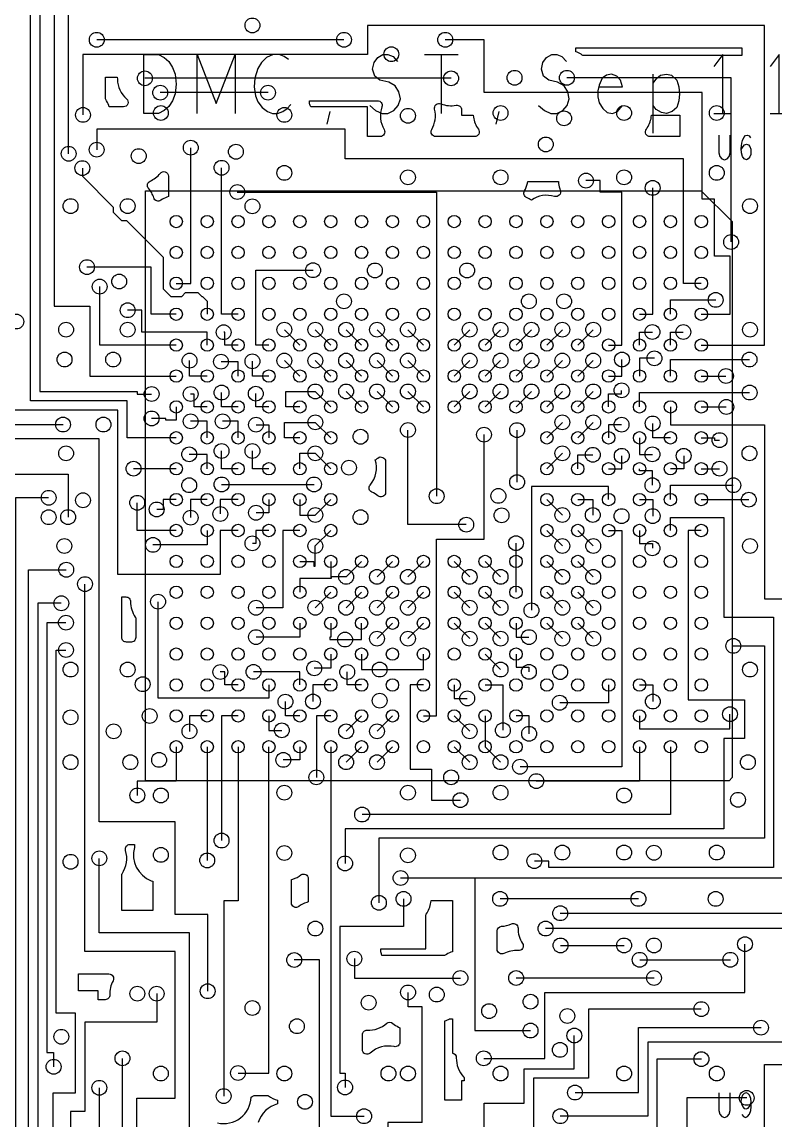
# Model space of a CAD drawing. Extents: x -56 to 56, y -64 to 41.
# Drawn here: x -17.5 to 6.89, y -13.58 to 21.96 of the extents above; entities that cross this region are included whole.
import ezdxf

# ---------------------------------------------------------------- set-up
doc = ezdxf.new("R2010")
doc.units = 0
doc.layers.get('0').update_dxf_attribs({"linetype": 'CONTINUOUS'})
doc.layers.add('art', color=5, linetype='CONTINUOUS')

# ---------------------------------------------------------------- blocks, each defined once
blk = doc.blocks.new('D12')
blk.add_circle((0, 0), 0.2)
blk = doc.blocks.new('D13')
blk.add_circle((0, 0), 0.24)

msp = doc.modelspace()

# ---------------------------------------------------------------- linework, layer by layer
at = {"layer": 'art', "color": 3}
for points in [[(-38.05, 33), (-38.05, 34.05), (-16.9166, 34.05), (-16.9166, 9.995), (-13.765, 9.995), (-13.765, 9.9172), (-13.3, 9.9172)], [(22.6855, 33.86), (23.1505, 33.86), (23.1505, 33.8981), (29.885, 33.8981), (29.885, -8.0634), (7.1994, -8.0634), (7.1994, -11.0565), (2.765, -11.0565), (2.765, -13.4584), (-0.0663, -13.4584)], [(-12.5, 8.5), (-14.0934, 8.5), (-14.0934, 9.695), (-17.2166, 9.695), (-17.2166, 33.75), (-31.7, 33.75), (-31.7, 33)], [(-26.62, 31.73), (-26.62, 30.1172), (-19.383, 30.1172), (-19.383, 20.395), (-19.5416, 20.395), (-19.5416, 10.6344), (-18.9284, 10.6344), (-18.9284, 7.325), (-16.0033, 7.325), (-16.0033, 5.933)], [(-10.5, 5.5), (-11.075, 5.5), (-11.075, 4.075), (-14.3934, 4.075), (-14.3934, 9.395), (-18.1466, 9.395), (-18.1466, 29.3522)], [(-16.4516, 23.185), (-16.4516, 12.765), (-15.3033, 12.765), (-15.3033, 10.5), (-12.5, 10.5)], [(-15.9866, 17.695), (-15.9866, 22.3134), (1.695, 22.3134)], [(4.5, 11.5), (6.5416, 11.5), (6.5416, 21.8484), (-6.305, 21.8484), (-6.305, 20.9026), (-15.5216, 20.9026), (-15.5216, 18.9527)], [(-7.07, 21.3834), (-15.0745, 21.3834)], [(4.5, 12.5), (5.4301, 12.5), (5.4301, 14.3751), (4.925, 14.3751), (4.925, 16.225), (4.525, 16.225), (4.525, 19.6727), (-2.535, 19.6727), (-2.535, 21.3834), (-3.793, 21.3834)], [(-3.6, 20.1376), (-13.518, 20.1376)], [(5.465, 14.8401), (5.465, 20.1534), (0.1472, 20.1534)], [(-9.53, 19.6726), (-13.0211, 19.6726)], [(4.5, 13.5), (3.925, 13.5), (3.925, 17.5263), (-7.035, 17.5263), (-7.035, 18.4877), (-15.0761, 18.4877), (-15.0761, 17.8266)], [(-12.5, 13.5), (-12.0306, 13.5), (-12.0306, 17.8914)], [(-15.5411, 17.23), (-15.5411, 16.9661), (-14.5416, 15.9666), (-14.5416, 15.8073), (-14.2693, 15.535), (-14.11, 15.535), (-12.925, 14.35), (-12.925, 13.3239), (-12.6761, 13.075), (-12.3239, 13.075), (-12.1989, 13.2), (-11.8011, 13.2), (-11.6761, 13.075), (-11.65, 13.075), (-11.5, 12.925), (-11.5, 12.5)], [(-10.5, 12.5), (-11.035, 12.5), (-11.035, 17.2417)], [(1.5, 11.5), (1.925, 11.5), (1.925, 16.4562), (1.23, 16.4562), (1.23, 16.8263), (0.765, 16.8263)], [(-10.5252, 16.4561), (-4.07, 16.4561), (-4.07, 6.6101)], [(2.5, 12.5), (2.925, 12.5), (2.925, 16.5912)], [(-12.5, 12.5), (-13.3116, 12.5), (-13.3116, 14.025), (-15.3936, 14.025)], [(-9.5, 11.5), (-9.925, 11.5), (-9.925, 13.925), (-8.07, 13.925)], [(-12.5, 11.5), (-14.9794, 11.5), (-14.9794, 13.395)], [(3.5, 12.5), (3.5, 12.965), (4.9651, 12.965)], [(-11.4824, -9.4117), (-11.4824, -6.9265), (-12.535, -6.9265), (-12.535, -3.9349), (-14.9934, -3.9349), (-14.9934, 8.465), (-18.6116, 8.465), (-18.6116, 12.63)], [(-11.5, 11.5), (-11.5, 11.925), (-13.6116, 11.925), (-13.6116, 12.63), (-14.0766, 12.63)], [(-10.5, 11.5), (-10.925, 11.5), (-10.925, 11.9172), (-10.965, 11.9172)], [(-9, 12), (-8.5, 11.5)], [(-8, 12), (-7.5, 11.5)], [(-7, 12), (-6.5, 11.5)], [(-6, 12), (-5.5, 11.5)], [(-5, 12), (-4.5, 11.5)], [(-3, 12), (-3.5, 11.5)], [(-2, 12), (-2.5, 11.5)], [(-1, 12), (-1.5, 11.5)], [(0, 12), (-0.5, 11.5)], [(1, 12), (0.5, 11.5)], [(2.5, 11.5), (2.5, 11.925), (2.9172, 11.925)], [(3.5, 11.5), (3.5, 11.925), (3.9172, 11.925)], [(1.5, 10.5), (1.93, 10.5), (1.93, 11.035)], [(2.9825, 11.075), (2.5, 11.075), (2.5, 10.5)], [(3.5, 10.5), (3.5, 11.035), (6.0603, 11.035)], [(-11.5, 10.5), (-12.07, 10.5), (-12.07, 11)], [(-10.5, 10.5), (-10.5, 10.965), (-11.0515, 10.965)], [(-9.5, 10.5), (-10.035, 10.5), (-10.035, 10.9761)], [(-9, 11), (-8.5, 10.5)], [(-8, 11), (-7.5, 10.5)], [(-7, 11), (-6.5, 10.5)], [(-6, 11), (-5.5, 10.5)], [(-5, 11), (-4.5, 10.5)], [(-3, 11), (-3.5, 10.5)], [(-2, 11), (-2.5, 10.5)], [(-1, 11), (-1.5, 10.5)], [(0, 11), (-0.5, 10.5)], [(1, 11), (0.5, 10.5)], [(4.5, 10.5), (5.2985, 10.5)], [(-10.5, 9.5), (-11.0351, 9.5), (-11.0351, 9.965)], [(-8.5, 9.5), (-8.95, 9.5), (-8.95, 10), (-8, 10)], [(-8, 10), (-7.5, 9.5)], [(-7, 10), (-6.5, 9.5)], [(-6, 10), (-5.5, 9.5)], [(-5, 10), (-4.5, 9.5)], [(-3, 10), (-3.5, 9.5)], [(-2, 10), (-2.5, 9.5)], [(-1, 10), (-1.5, 9.5)], [(0, 10), (-0.5, 9.5)], [(1, 10), (0.5, 9.5)], [(1.5, 9.5), (1.5, 9.925), (1.9172, 9.925), (1.9172, 10.035)], [(2.5, 9.5), (2.5, 9.965), (6.0635, 9.965)], [(-11.5, 9.5), (-11.925, 9.5), (-11.925, 9.9172), (-12.035, 9.9172)], [(-9.5, 9.5), (-9.925, 9.5), (-9.925, 9.93)], [(-12.5, 9.5), (-12.5, 9.075), (-12.835, 9.075), (-12.835, 9.1261), (-13.3, 9.1261)], [(3.5, 9.5), (3.5, 8.925), (6.5417, 8.925), (6.5417, 3.29), (11.9685, 3.29), (11.9685, -2.4906), (17.77, -2.4906), (17.77, -1.8914), (25.4467, -1.8914)], [(4.5, 9.5), (5.3082, 9.5)], [(-17.8634, 8.93), (-16.1683, 8.93)], [(-11.5, 8.5), (-11.5, 9.035), (-12.035, 9.035)], [(-10.5, 8.5), (-10.5, 9.035), (-11.0001, 9.035)], [(-9.9172, 8.925), (-9.5, 8.925), (-9.5, 8.5)], [(-8.5, 8.5), (-9, 8.5), (-9, 9), (-8, 9)], [(-8, 9), (-7.5, 8.5)], [(0, 9), (-0.5, 8.5)], [(1, 9), (0.5, 8.5)], [(1.9172, 8.925), (1.5, 8.925), (1.5, 8.5)], [(3.5, 8.5), (2.925, 8.5), (2.925, 8.965)], [(-3.1125, 5.69), (-5, 5.69), (-5, 8.7526)], [(-4.5, -0.5), (-4.075, -0.5), (-4.075, 5.225), (-2.535, 5.225), (-2.535, 8.6026)], [(-1.465, 7.0651), (-1.465, 8.7488)], [(2.5, 8.5), (2.5, 7.965), (2.9172, 7.965)], [(4.5, 8.5), (4.925, 8.5), (4.925, 8.425), (5.09, 8.425)], [(-11.5, 7.5), (-11.5, 7.965), (-12.0828, 7.965)], [(-10.5, 7.5), (-11.035, 7.5), (-11.035, 8.0751)], [(-9.5, 7.5), (-10.035, 7.5), (-10.035, 8.0751)], [(-8.5, 7.5), (-8.5, 8), (-8, 8)], [(-8, 8), (-7.5, 7.5)], [(0, 8), (-0.5, 7.5)], [(0.5, 7.5), (0.5, 7.95), (0.9872, 7.95)], [(1.5, 7.5), (1.925, 7.5), (1.925, 7.9172)], [(3.93, 7.9173), (3.93, 7.5), (3.5, 7.5)], [(-12.5, 7.5), (-13.8853, 7.5)], [(2.9172, 6.965), (2.9172, 7.43), (2.5, 7.43), (2.5, 7.5)], [(4.5, 7.5), (5.09, 7.5)], [(-11.035, 6.99), (-8.0401, 6.99)], [(-2.835, -5.7459), (8.7785, -5.7459), (8.7785, -3.8115), (29.395, -3.8115), (29.395, 6.8835)], [(1.5, 6.5), (1.5, 6.925), (-1, 6.925), (-1, 2.9172)], [(3.5, 6.5), (3.5, 6.965), (5.5355, 6.965)], [(-16.6334, 6.56), (-17.7056, 6.56), (-17.7056, -21.44)], [(-12.5, 5.5), (-13.765, 5.5), (-13.765, 6.398)], [(-12.5, 6.5), (-12.925, 6.5), (-12.925, 6.1815), (-13.135, 6.1815)], [(-11.5, 6.5), (-12.035, 6.5), (-12.035, 5.9173)], [(-10.5, 6.5), (-11.075, 6.5), (-11.075, 6.035)], [(-9.5, 6.5), (-9.5, 6.075), (-9.9172, 6.075)], [(-8.5, 6.5), (-8.5, 6), (-8, 6)], [(-8, 6), (-7.5, 6.5)], [(0, 6), (-0.5, 6.5)], [(0.5, 6.5), (0.9872, 6.5), (0.9872, 6)], [(2.5, 6.5), (2.925, 6.5), (2.925, 5.965)], [(4.5, 6.5), (6.0386, 6.5)], [(3.5, 5.5), (3.5, 5.925), (5.225, 5.925), (5.225, 2.69), (6.8416, 2.69), (6.8416, -5.4028), (-0.44, -5.4028), (-0.44, -5.2009), (-0.905, -5.2009)], [(-11.5, 5.5), (-11.5, 5.035), (-13.2558, 5.035)], [(-9.5, 5.5), (-9.925, 5.5), (-9.925, 5.0828), (-10.035, 5.0828)], [(-8.5, 5.5), (-9.05, 5.5), (-9.05, 3), (-9.9172, 3)], [(-8, 5), (-7.5, 5.5)], [(4.5, 5.5), (4.075, 5.5), (4.075, 0.02), (5.8931, 0.02), (5.8931, -1.235), (5.225, -1.235), (5.225, -4.1584), (-7.035, -4.1584), (-7.035, -5.2776)], [(1.5, 5.5), (1.925, 5.5), (1.925, -2.1466), (-1.37, -2.1466)], [(0, 5), (-0.5, 5.5)], [(1, 5), (0.5, 5.5)], [(2.5, 5.5), (2.5, 5.075), (2.9172, 5.075), (2.9172, 4.925)], [(-8.5, 4.5), (-8.05, 4.5), (-8.05, 4.3499), (-8, 4.3499), (-8, 5)], [(-1.5, 4.5), (-1.5, 5.09)], [(-7.5, 4.5), (-7.5, 3.95)], [(-7, 4), (-6.5, 4.5)], [(-6, 4), (-5.5, 4.5)], [(-5, 4), (-4.5, 4.5)], [(-3, 4), (-3.5, 4.5)], [(-2, 4), (-2.5, 4.5)], [(-1.5, 3.5), (-1.5, 4.5)], [(0, 4), (-0.5, 4.5)], [(1, 4), (0.5, 4.5)], [(-17.3516, -23.935), (-17.3516, -23.47), (-17.0816, -23.47), (-17.0816, -18.275), (-17.2887, -18.275), (-17.2887, 4.23), (-16.064, 4.23)], [(-7.5, 3.95), (-8.5, 3.95), (-8.5, 3.5)], [(-7, 4), (-7.49, 4), (-7.49, 3.95), (-7.5, 3.95)], [(-11.5, -22.5), (-11.5, -22.925), (-13.7775, -22.925), (-13.7775, -12.8778), (-12.535, -12.8778), (-12.535, -8.1265), (-15.4584, -8.1265), (-15.4584, 3.765)], [(-8, 3), (-7.5, 3.5)], [(-7, 3), (-6.5, 3.5)], [(-6, 3), (-5.5, 3.5)], [(-5, 3), (-4.5, 3.5)], [(-3, 3), (-3.5, 3.5)], [(-2, 3), (-2.5, 3.5)], [(0, 3), (-0.5, 3.5)], [(1, 3), (0.5, 3.5)], [(-16.224, 3.145), (-16.9887, 3.145), (-16.9887, -15.275), (-16.7816, -15.275), (-16.7816, -25.675), (-17.4509, -25.675)], [(-9.5, 0.5), (-9.5, 0.075), (-13.09, 0.075), (-13.09, 3.195)], [(-16.0737, 2.515), (-16.6887, 2.515), (-16.6887, -11.3941), (-16.4732, -11.3941), (-16.4732, -11.8591)], [(-8.5, 2.5), (-8.5, 2.05), (-9.9172, 2.05)], [(-7.5, 2.5), (-7.5, 2.05), (-7.525, 2.05), (-7.525, 1.9694), (-7.035, 1.9694)], [(-7.035, 1.9694), (-6.5, 1.9694), (-6.5, 2.5)], [(-6, 2), (-5.5, 2.5)], [(-5, 2), (-4.5, 2.5)], [(-3, 2), (-3.5, 2.5)], [(-2, 2), (-2.5, 2.5)], [(-1.5, 2.5), (-1.5, 2.05), (-1.0828, 2.05)], [(0, 2), (-0.5, 2.5)], [(1, 2), (0.5, 2.5)], [(-11.5, -28.5), (-11.5, -28.075), (-15.3341, -28.075), (-15.3341, -26.2044), (-16.4816, -26.2044), (-16.4816, -12.705), (-15.7587, -12.705), (-15.7587, -10.1215), (-16.3887, -10.1215), (-16.3887, 1.63), (-16.0736, 1.63)], [(-7.5, 1.5), (-7.5, 1.0394), (-8.035, 1.0394)], [(-6.5, 1.5), (-6.5, 1), (-5.9172, 1)], [(5.5355, 1.765), (6.5416, 1.765), (6.5416, -4.4584), (-5.94, -4.4584), (-5.94, -6.5516)], [(-5.9172, 1), (-4.5, 1), (-4.5, 1.5)], [(-2.5, 1.5), (-2, 1)], [(-1.5, 1.5), (-1.5, 1.075), (-1.0828, 1.075), (-1.0828, 0.925)], [(-10.5, 0.5), (-10.925, 0.5), (-10.925, 0.92), (-11.075, 0.92)], [(-8.5, 0.5), (-8.5, 0.925), (-10, 0.925)], [(-6.5, 0.5), (-6.965, 0.5), (-6.965, 0.92)], [(-7.5, 0.5), (-8.075, 0.5), (-8.075, -0.035)], [(-4.5, 0.5), (-4.925, 0.5), (-4.925, -2.2215), (-4.235, -2.2215), (-4.235, -3.2284), (-3.3, -3.2284)], [(-3.5, 0.5), (-3.5, 0.0651), (-3.0789, 0.0651)], [(-2.5, 0.5), (-1.925, 0.5), (-1.925, -0.965)], [(1.5, 0.5), (1.5, -0.075), (-0.0828, -0.075)], [(2.5, 0.5), (2.93, 0.5), (2.93, -0.035)], [(-8.5, -0.5), (-8.9649, -0.5), (-8.9649, -0.04)], [(-11.5, -0.5), (-12.075, -0.5), (-12.075, -1.0025)], [(-10.5, -0.5), (-11.035, -0.5), (-11.035, -4.5349)], [(-9.5, -0.5), (-9.5, -0.97), (-9.0828, -0.97)], [(-7.5, -0.5), (-7.965, -0.5), (-7.965, -2.49)], [(-7, -1), (-6.5, -0.5)], [(-6, -1), (-5.5, -0.5)], [(-3, -1), (-3.5, -0.5)], [(-2.5, -0.5), (-2.5, -1.5)], [(-1.075, -1.0799), (-1.075, -0.5), (-1.5, -0.5)], [(2.5, -0.5), (2.5, -0.925), (5.4281, -0.925), (5.4281, -0.445)], [(-12.5, -1.5), (-12.5, -2.6116), (-13.7634, -2.6116), (-13.7634, -3.0766)], [(-11.5, -1.5), (-11.5, -5.1791)], [(-10.5, -1.5), (-10.5, -6.4915), (-10.9649, -6.4915), (-10.9649, -12.8073)], [(-10.4999, -12.0618), (-9.5, -12.0618), (-9.5, -1.5)], [(-8.5, -1.5), (-8.5, -1.925), (-9.035, -1.925)], [(-7.5, -1.5), (-7.5, -13.4584), (-6.4185, -13.4584)], [(-7, -2), (-6.5, -1.5)], [(3.5, -1.5), (3.5, -3.6934), (-6.4825, -3.6934)], [(-6, -2), (-5.5, -1.5)], [(-3, -2), (-3.5, -1.5)], [(-2, -2), (-2.5, -1.5)], [(2.5, -1.5), (2.5, -2.6116), (-0.8431, -2.6116)], [(19.69, -4.2765), (16.017, -4.2765), (16.017, -7.3834), (-0.5439, -7.3834)], [(-0.0692, -6.8884), (10.7584, -6.8884), (10.7584, -4.3445), (14.2189, -4.3445)], [(-12.075, -16.0828), (-12.075, -7.5265), (-14.9934, -7.5265), (-14.9934, -5.1117)], [(-5.2375, -5.7459), (-2.835, -5.7459)], [(-2.835, -5.7459), (-2.835, -10.6865), (-1.0306, -10.6865)], [(-5.1427, -6.4234), (-5.1427, -7.3166), (-7.2, -7.3166), (-7.2, -12.0634), (-7.035, -12.0634), (-7.035, -12.5284)], [(2.465, -6.4234), (-2.0153, -6.4234)], [(-2.5429, -11.5866), (-0.5656, -11.5866), (-0.5656, -9.4516), (5.914, -9.4516), (5.914, -7.8897)], [(-0.0594, -7.9309), (2, -7.9309)], [(-4.535, -13.665), (-5.6535, -13.665), (-5.6535, -13.9234), (-7.8656, -13.9234), (-7.8656, -8.4019), (-8.6828, -8.4019)], [(-6.735, -8.3576), (-6.735, -8.9866), (-3.3, -8.9866)], [(2.5044, -8.3959), (5.4396, -8.3959)], [(2.9694, -8.9866), (-1.4956, -8.9866)], [(-13.1334, -9.4915), (-13.1334, -10.4116), (-15.4587, -10.4116), (-15.4587, -13.305), (-15.9227, -13.305), (-15.9227, -14.535), (-15.4584, -14.535), (-15.4584, -15.6693), (-15.9227, -15.6693), (-15.9227, -17.635), (-15.4584, -17.635), (-15.4584, -19.6878), (-16.1816, -19.6878), (-16.1816, -25.2099), (-13.6116, -25.2099), (-13.6116, -26.075), (-11.5, -26.075), (-11.5, -26.5)], [(-4.535, -13.665), (-4.535, -9.9166), (-4.995, -9.9166), (-4.995, -9.4516)], [(4.5001, -9.9915), (0.8511, -9.9915), (0.8511, -12.2284), (-0.935, -12.2284), (-0.935, -15.075), (-1.9606, -15.075)], [(0.4114, -12.6934), (2.465, -12.6934), (2.465, -10.5915), (6.4344, -10.5915)], [(-6.075, -15.97), (-6.075, -15.075), (-2.535, -15.075), (-2.535, -13.04), (-1.235, -13.04), (-1.235, -11.9284), (0.3861, -11.9284), (0.3861, -10.8466)], [(-12.5, -23.5), (-14.2425, -23.5), (-14.2425, -11.5866)], [(4.5029, -11.6116), (3.065, -11.6116), (3.065, -18.075), (-4.075, -18.075), (-4.075, -22.3), (-6.5249, -22.3), (-6.5249, -22.93), (-7.075, -22.93), (-7.075, -23.925), (-9.5, -23.925), (-9.5, -23.5)], [(4.5, -23.5), (6.5417, -23.5), (6.5417, -11.7804), (8.0191, -11.7804)], [(-14.9927, -12.5386), (-14.9927, -24.5), (-12.5, -24.5)], [(5.9694, -12.8656), (4.0306, -12.8656), (4.0306, -19.0414)]]:
    msp.add_lwpolyline(points, dxfattribs=at)
for points in [[(0.664, 20.8786), (0.645, 20.8914), (0.645, 20.8914), (0.645, 20.8914, 0.052343), (0.4809, 20.9787), (0.4341, 20.9976), (0.4341, 21.1232), (5.8164, 21.1232), (5.8164, 20.8786), (0.664, 20.8786)], [(-14.6687, 19.2129), (-14.6868, 19.2619), (-14.6868, 19.2619), (-14.6868, 19.2619, 0.059745), (-14.7836, 19.4505), (-14.7964, 19.4695), (-14.7964, 20.1774), (-14.4102, 20.1774), (-14.4076, 20.1051), (-14.4076, 20.1051), (-14.4076, 20.1051, 0.203653), (-14.1121, 19.4746), (-14.1121, 19.4746), (-14.1121, 19.4746, -0.688228), (-14.2122, 19.2129), (-14.6687, 19.2129)], [(-6.3098, 18.2515), (-6.3098, 19.2129), (-8.1471, 19.2129), (-8.1652, 19.2619), (-8.1652, 19.2619), (-8.1652, 19.2619, 0.013811), (-8.1836, 19.3075), (-8.1898, 19.3218), (-8.1898, 19.4124), (-5.9834, 19.4124), (-5.9834, 19.4124), (-5.9834, 19.4124, -0.515203), (-5.8416, 19.2135), (-5.8416, 19.2135), (-5.8416, 19.2135, 0.217721), (-5.77, 18.4768), (-5.77, 18.4768), (-5.77, 18.4768, -0.578122), (-5.8998, 18.2515), (-6.3098, 18.2515)], [(-4.1002, 18.2515), (-4.1002, 18.2515), (-4.1002, 18.2515, -0.578154), (-4.23, 18.4768), (-4.23, 18.4768), (-4.23, 18.4768, 0.19445), (-4.1359, 19.1373), (-4.1359, 19.1373), (-4.1359, 19.1373, -0.612625), (-3.934, 19.3124), (-3.934, 19.3124), (-3.934, 19.3124, 0.142973), (-3.4376, 19.2623), (-3.4376, 19.2623), (-3.4376, 19.2623, -0.468986), (-3.2602, 19.1149), (-3.2602, 18.9475), (-2.8901, 18.9475), (-2.8807, 18.8835), (-2.8807, 18.8835), (-2.8807, 18.8835, 0.121217), (-2.7198, 18.4897), (-2.7198, 18.4897), (-2.7198, 18.4897, -0.612909), (-2.8411, 18.2515), (-4.1002, 18.2515)], [(2.8411, 18.2515), (2.8411, 18.2515), (2.8411, 18.2515, -0.612845), (2.7198, 18.4897), (2.7198, 18.4897), (2.7198, 18.4897, 0.121224), (2.8807, 18.8835), (2.8901, 18.9475), (3.7998, 18.9475), (3.7998, 18.2515), (2.8411, 18.2515)], [(-12.9966, 16.1901), (-12.9966, 16.1901), (-12.9966, 16.1901, -0.511237), (-13.2273, 16.2669), (-13.2273, 16.2669), (-13.2273, 16.2669, 0.100127), (-13.3978, 16.576), (-13.3978, 16.576), (-13.3978, 16.576, -0.497104), (-13.3458, 16.8094), (-13.3458, 16.8094), (-13.3458, 16.8094, 0.116533), (-13.0226, 17.0607), (-13.0226, 17.0607), (-13.0226, 17.0607, -0.707734), (-12.7558, 16.9666), (-12.7558, 16.3124), (-12.804, 16.294), (-12.804, 16.294), (-12.804, 16.294, 0.064624), (-12.9966, 16.1901), (-12.9966, 16.1901)], [(-1, 16.1876), (-1, 16.1876), (-1, 16.1876, 0.05348), (-1.1572, 16.278), (-1.1572, 16.278), (-1.1572, 16.278, -0.445107), (-1.227, 16.4897), (-1.227, 16.4897), (-1.227, 16.4897, 0.07634), (-1.1301, 16.742), (-1.1173, 16.8011), (-0.1274, 16.8011), (-0.1204, 16.7339), (-0.1204, 16.7339), (-0.1204, 16.7339, 0.065001), (-0.067, 16.5097), (-0.067, 16.5097), (-0.067, 16.5097, -0.623878), (-0.2511, 16.313), (-0.2511, 16.313), (-0.2511, 16.313, 0.235681), (-1, 16.1876), (-1, 16.1876)], [(-5.7252, 6.7342), (-5.7252, 6.7342), (-5.7252, 6.7342, -0.633156), (-5.9703, 6.6182), (-5.9703, 6.6182), (-5.9703, 6.6182, 0.065189), (-6.1665, 6.7404), (-6.1665, 6.7404), (-6.1665, 6.7404, -0.491964), (-6.2206, 6.9718), (-6.2206, 6.9718), (-6.2206, 6.9718, 0.247246), (-6.0556, 7.7849), (-6.0556, 7.7849), (-6.0556, 7.7849, 0.029627), (-5.9703, 7.8468), (-5.9703, 7.8468), (-5.9703, 7.8468, -0.633163), (-5.7252, 7.7308), (-5.7252, 6.7342)], [(-13.8152, 2.0342), (-13.8152, 2.0342), (-13.8152, 2.0342, -0.446), (-13.9813, 1.8851), (-13.9813, 1.8851), (-13.9813, 1.8851, 0.036837), (-14.1122, 1.8895), (-14.1122, 1.8895), (-14.1122, 1.8895, -0.426063), (-14.2682, 2.0394), (-14.2682, 3.3498), (-14.1302, 3.3498), (-14.1302, 3.3498), (-14.1302, 3.3498, -0.415612), (-13.9802, 3.1991), (-13.9802, 3.1991), (-13.9802, 3.1991, 0.150633), (-13.828, 2.6972), (-13.8152, 2.6782), (-13.8152, 2.0342)], [(-14.2682, -6.8013), (-14.2682, -5.6285), (-14.2554, -5.6095), (-14.2554, -5.6095), (-14.2554, -5.6095, 0.225603), (-14.1414, -4.8536), (-14.1414, -4.8536), (-14.1414, -4.8536, -0.503207), (-13.9979, -4.6601), (-13.8532, -4.6601), (-13.8532, -4.7456), (-13.856, -4.7557), (-13.856, -4.7557), (-13.856, -4.7557, 0.391881), (-13.3092, -5.8347), (-13.2602, -5.8528), (-13.2602, -6.8013), (-14.2682, -6.8013)], [(-8.5347, -6.6716), (-8.5347, -6.6716), (-8.5347, -6.6716, -0.618261), (-8.7748, -6.5517), (-8.7748, -5.8005), (-8.7231, -5.7835), (-8.7231, -5.7835), (-8.7231, -5.7835, 0.082183), (-8.4653, -5.6492), (-8.4653, -5.6492), (-8.4653, -5.6492, -0.618261), (-8.2252, -5.7691), (-8.2252, -6.5203), (-8.2769, -6.5373), (-8.2769, -6.5373), (-8.2769, -6.5373, 0.082183), (-8.5347, -6.6716), (-8.5347, -6.6716)], [(-5.8478, -8.2614), (-5.8589, -8.1997), (-5.8589, -8.1997), (-5.8589, -8.1997, 0.018454), (-5.8729, -8.1355), (-5.8753, -8.1263), (-5.8753, -8.0418), (-4.4175, -8.0418), (-4.4175, -6.9402), (-4.4047, -6.9212), (-4.4047, -6.9212), (-4.4047, -6.9212, 0.117011), (-4.2597, -6.5366), (-4.2513, -6.4711), (-3.5602, -6.4711), (-3.5602, -8.1337), (-3.6092, -8.1518), (-3.6092, -8.1518), (-3.6092, -8.1518, 0.059745), (-3.7978, -8.2486), (-3.8168, -8.2614), (-5.8478, -8.2614)], [(-1.8929, -8.19), (-1.8929, -8.19), (-1.8929, -8.19, -0.557192), (-2.1098, -8.0557), (-2.1098, -7.4621), (-2.1098, -7.4621), (-2.1098, -7.4621, -0.3987), (-1.9678, -7.3123), (-1.9678, -7.3123), (-1.9678, -7.3123, 0.093803), (-1.6462, -7.2335), (-1.6462, -7.2335), (-1.6462, -7.2335, -0.549925), (-1.434, -7.3719), (-1.434, -7.3719), (-1.434, -7.3719, 0.148141), (-1.2908, -7.8678), (-1.2908, -7.8678), (-1.2908, -7.8678, -0.620702), (-1.428, -8.099), (-1.428, -8.099), (-1.428, -8.099, 0.135478), (-1.8929, -8.19), (-1.8929, -8.19)], [(-15.0335, -9.6864), (-15.0335, -9.3963), (-15.6635, -9.3963), (-15.6635, -8.8517), (-14.6811, -8.8517), (-14.6811, -8.8517), (-14.6811, -8.8517, -0.566315), (-14.5487, -9.0723), (-14.5487, -9.0723), (-14.5487, -9.0723, 0.13416), (-14.6528, -9.5299), (-14.6528, -9.5299), (-14.6528, -9.5299, -0.426895), (-14.8026, -9.6864), (-15.0335, -9.6864)], [(-6.2246, -11.4141), (-6.2246, -11.4141), (-6.2246, -11.4141, -0.648815), (-6.4748, -11.3025), (-6.4748, -10.8204), (-6.4748, -10.8204), (-6.4748, -10.8204, -0.429798), (-6.3169, -10.6706), (-6.3169, -10.6706), (-6.3169, -10.6706, 0.195595), (-5.6831, -10.4509), (-5.6831, -10.4509), (-5.6831, -10.4509, -0.381676), (-5.4832, -10.4528), (-5.4832, -10.4528), (-5.4832, -10.4528, 0.075007), (-5.3033, -10.573), (-5.2602, -10.5932), (-5.2602, -11.0599), (-5.2602, -11.0599), (-5.2602, -11.0599, -0.478039), (-5.4419, -11.2065), (-5.4419, -11.2065), (-5.4419, -11.2065, 0.240572), (-6.2246, -11.4141), (-6.2246, -11.4141)], [(-3.8098, -12.9398), (-3.8098, -10.3761), (-3.7605, -10.3581), (-3.7605, -10.3581), (-3.7605, -10.3581, 0.028099), (-3.6686, -10.3187), (-3.6528, -10.3108), (-3.5602, -10.3108), (-3.5602, -11.4134), (-3.5602, -11.4134), (-3.5602, -11.4134, -0.377484), (-3.4328, -11.5653), (-3.4328, -11.5653), (-3.4328, -11.5653, 0.194192), (-3.1983, -12.189), (-3.1785, -12.2106), (-3.1785, -12.3148), (-3.2602, -12.3148), (-3.2602, -12.9398), (-3.8098, -12.9398)], [(-11.1659, -13.6745, 0.469848), (-10.0755, -12.8443), (-10.0755, -12.8443), (-10.0755, -12.8443, 0.024123), (-10.0021, -12.7998), (-9.9831, -12.787), (-9.537, -12.787), (-9.5174, -12.801), (-9.5174, -12.801), (-9.5174, -12.801, 0.093126), (-9.2192, -12.9394), (-9.2192, -12.9394), (-9.2192, -12.9394, 0.034016), (-9.2183, -13.0604), (-9.2183, -13.0604), (-9.2183, -13.0604, 0.262604), (-9.8515, -13.6639)]]:
    msp.add_lwpolyline(points, format="xyb", dxfattribs=at)
at = {"layer": 'art', "color": 5}
for points in [[(-13.5517, 18.9992), (-13.5517, 20.9042), (-13.0776, 20.9042), (-12.888, 20.8089), (-12.7457, 20.6819), (-12.6272, 20.4915), (-12.5324, 20.2692), (-12.5087, 19.9517), (-12.5324, 19.6342), (-12.6272, 19.4119), (-12.7457, 19.2214), (-12.888, 19.0944), (-13.0776, 18.9992), (-13.5517, 18.9992)], [(-11.8242, 18.9992), (-11.8242, 20.9042), (-11.2078, 19.3167), (-10.5914, 20.9042), (-10.5914, 18.9992)], [(-8.8639, 20.7454), (-9.0061, 20.8407), (-9.172, 20.9042), (-9.3617, 20.9042), (-9.5751, 20.8089), (-9.741, 20.6502), (-9.8595, 20.4597), (-9.9544, 20.1422), (-9.9781, 19.8564), (-9.9306, 19.5707), (-9.8595, 19.3802), (-9.7173, 19.1897), (-9.5513, 19.0627), (-9.3854, 18.9992), (-9.2195, 18.9992), (-9.0535, 19.0627), (-8.9113, 19.1579), (-8.7927, 19.2849)], [(-6.2384, 19.2531), (-6.0488, 19.0944), (-5.8354, 18.9992), (-5.6458, 18.9992), (-5.4561, 19.0944), (-5.3139, 19.2531), (-5.2428, 19.4755), (-5.2902, 19.6977), (-5.4087, 19.8882), (-5.6221, 20.0152), (-5.9065, 20.0787), (-6.0725, 20.2057), (-6.1436, 20.4279), (-6.0962, 20.6502), (-5.9777, 20.8089), (-5.8117, 20.9042), (-5.6458, 20.9042), (-5.4798, 20.8407), (-5.3376, 20.6819)], [(-4.4634, 20.9042), (-3.373, 20.9042)], [(-3.9182, 20.9042), (-3.9182, 18.9992)], [(-0.7712, 19.2531), (-0.5816, 19.0944), (-0.3682, 18.9992), (-0.1786, 18.9992), (0.0111, 19.0944), (0.1533, 19.2531), (0.2244, 19.4755), (0.177, 19.6977), (0.0585, 19.8882), (-0.1549, 20.0152), (-0.4393, 20.0787), (-0.6053, 20.2057), (-0.6764, 20.4279), (-0.629, 20.6502), (-0.5105, 20.8089), (-0.3445, 20.9042), (-0.1786, 20.9042), (-0.0126, 20.8407), (0.1296, 20.6819)], [(5.1938, 18.9992), (5.1938, 20.9042), (4.9093, 20.5232)], [(7.0162, 18.9992), (7.0162, 20.9042), (6.7317, 20.5232)], [(1.1934, 19.8564), (1.952, 19.8564), (1.8809, 20.0787), (1.7624, 20.2057), (1.5964, 20.2692), (1.4305, 20.2374), (1.2882, 20.1422), (1.1934, 19.9199), (1.146, 19.7294), (1.146, 19.539), (1.1934, 19.3484), (1.3119, 19.1579), (1.4542, 19.0309), (1.6201, 18.9992), (1.7861, 19.0627), (1.952, 19.2531)], [(2.9447, 18.3642), (2.9447, 20.2692)], [(2.9447, 19.9835), (3.0632, 20.1422), (3.1817, 20.2374), (3.3714, 20.2692), (3.5373, 20.2374), (3.7033, 20.0787), (3.7744, 19.8564), (3.7981, 19.6342), (3.7744, 19.4119), (3.7033, 19.1897), (3.561, 19.0627), (3.3714, 18.9992), (3.2055, 19.0309), (3.0395, 19.1262), (2.9447, 19.2531)], [(-7.6104, 18.65), (-7.5156, 19.0627)], [(-2.1432, 18.65), (-2.0484, 19.0627)], [(4.9093, 18.9992), (5.4782, 18.9992)], [(6.7317, 18.9992), (7.3006, 18.9992)], [(5.0667, 18.3), (5.0667, 17.7267), (5.1, 17.6066), (5.1667, 17.5267), (5.25, 17.5), (5.3333, 17.5267), (5.4, 17.6066), (5.4333, 17.7267), (5.4333, 18.3)], [(5.7917, 17.8333), (5.85, 17.9267), (5.9, 17.98), (5.9667, 18.0067), (6.025, 17.98), (6.0667, 17.9267), (6.1, 17.8467), (6.1083, 17.7533), (6.1, 17.6733), (6.0667, 17.5933), (6.0167, 17.5267), (5.9583, 17.5), (5.8917, 17.5267), (5.8333, 17.6066), (5.8, 17.7267), (5.7917, 17.86), (5.8083, 18.0333), (5.8333, 18.1267), (5.875, 18.22), (5.9333, 18.2867), (5.9917, 18.3), (6.05, 18.2733), (6.0917, 18.2067)], [(5.5, 15.5), (5.5, -2.5), (5.4, -2.6), (-13.5, -2.6), (-13.5, 16.5), (4.5, 16.5), (5.5, 15.5)], [(5.0667, -12.7), (5.0667, -13.2733), (5.1, -13.3934), (5.1667, -13.4733), (5.25, -13.5), (5.3333, -13.4733), (5.4, -13.3934), (5.4333, -13.2733), (5.4333, -12.7)], [(5.8083, -13.4067), (5.8667, -13.4733), (5.9333, -13.5), (6, -13.4733), (6.0583, -13.3934), (6.1, -13.2733), (6.1167, -13.1533), (6.1167, -13.0067), (6.1, -12.8867), (6.0583, -12.78), (6.0083, -12.7267), (5.95, -12.7), (5.8833, -12.7267), (5.8333, -12.78), (5.8, -12.86), (5.7833, -12.9667), (5.8, -13.06), (5.8417, -13.1533), (5.8917, -13.2067), (5.95, -13.22), (6.0167, -13.1934), (6.0667, -13.1267), (6.1167, -13.0067)]]:
    msp.add_lwpolyline(points, dxfattribs=at)

# ---------------------------------------------------------------- block references
at = {"layer": 'art'}
for name, p in [('D13', (-10.035, 21.8484)), ('D13', (-15.0745, 21.3834)), ('D13', (-7.07, 21.3834)), ('D13', (-3.793, 21.3834)), ('D13', (-5.535, 20.9184)), ('D13', (-13.518, 20.1376)), ('D13', (-3.6, 20.1376)), ('D13', (-1.5478, 20.1535)), ('D13', (0.1472, 20.1534)), ('D13', (-13.0211, 19.6726)), ('D13', (-9.53, 19.6726)), ('D13', (-13, 19.0135)), ('D13', (-2, 19.0135)), ('D13', (2, 19.0135)), ('D13', (5, 19.0135)), ('D13', (-15.5216, 18.9527)), ('D13', (-9, 18.9527)), ('D13', (-5, 18.9234)), ('D13', (0.0572, 18.8424)), ('D13', (-12.0306, 17.8914)), ('D13', (-0.535, 17.9964)), ('D13', (-15.9866, 17.695)), ('D13', (-15.0761, 17.8266)), ('D13', (-13.716, 17.619)), ('D13', (-10.5699, 17.76)), ('D13', (-15.5411, 17.23)), ('D13', (-11.035, 17.2417)), ('D13', (-9, 17.0766)), ('D13', (-5, 16.9312)), ('D13', (-2, 16.9312)), ('D13', (0.765, 16.8263)), ('D13', (2, 16.9312)), ('D13', (5, 17.0766)), ('D13', (2.925, 16.5912)), ('D13', (-10.5252, 16.4561)), ('D13', (-15.9234, 16)), ('D13', (-14.0766, 16)), ('D13', (-10.035, 15.9911)), ('D13', (6.0766, 16)), ('D12', (-12.5, 15.5)), ('D12', (-11.5, 15.5)), ('D12', (-10.5, 15.5)), ('D12', (-9.5, 15.5)), ('D12', (-8.5, 15.5)), ('D12', (-7.5, 15.5)), ('D12', (-6.5, 15.5)), ('D12', (-5.5, 15.5)), ('D12', (-4.5, 15.5)), ('D12', (-3.5, 15.5)), ('D12', (-2.5, 15.5)), ('D12', (-1.5, 15.5)), ('D12', (-0.5, 15.5)), ('D12', (0.5, 15.5)), ('D12', (1.5, 15.5)), ('D12', (2.5, 15.5)), ('D12', (3.5, 15.5)), ('D12', (4.5, 15.5)), ('D13', (5.465, 14.8401)), ('D12', (-12.5, 14.5)), ('D12', (-11.5, 14.5)), ('D12', (-10.5, 14.5)), ('D12', (-9.5, 14.5)), ('D12', (-8.5, 14.5)), ('D12', (-7.5, 14.5)), ('D12', (-6.5, 14.5)), ('D12', (-5.5, 14.5)), ('D12', (-4.5, 14.5)), ('D12', (-3.5, 14.5)), ('D12', (-2.5, 14.5)), ('D12', (-1.5, 14.5)), ('D12', (-0.5, 14.5)), ('D12', (0.5, 14.5)), ('D12', (1.5, 14.5)), ('D12', (2.5, 14.5)), ('D12', (3.5, 14.5)), ('D12', (4.5, 14.5)), ('D13', (-15.3936, 14.025)), ('D13', (-8.07, 13.925)), ('D13', (-6.07, 13.9172)), ('D13', (-3.0828, 13.9172)), ('D13', (-14.9794, 13.395)), ('D13', (-14.3494, 13.56)), ('D12', (-12.5, 13.5)), ('D12', (-11.5, 13.5)), ('D12', (-10.5, 13.5)), ('D12', (-9.5, 13.5)), ('D12', (-8.5, 13.5)), ('D12', (-7.5, 13.5)), ('D12', (-6.5, 13.5)), ('D12', (-5.5, 13.5)), ('D12', (-4.5, 13.5)), ('D12', (-3.5, 13.5)), ('D12', (-2.5, 13.5)), ('D12', (-1.5, 13.5)), ('D12', (-0.5, 13.5)), ('D12', (0.5, 13.5)), ('D12', (1.5, 13.5)), ('D12', (2.5, 13.5)), ('D12', (3.5, 13.5)), ('D12', (4.5, 13.5)), ('D13', (-7.07, 12.9172)), ('D13', (-1.0828, 12.9172)), ('D13', (0.0572, 12.9172)), ('D13', (4.9651, 12.965)), ('D13', (-14.0766, 12.63)), ('D13', (-17.6816, 12.2625)), ('D12', (-12.5, 12.5)), ('D12', (-11.5, 12.5)), ('D12', (-10.5, 12.5)), ('D12', (-9.5, 12.5)), ('D12', (-8.5, 12.5)), ('D12', (-7.5, 12.5)), ('D12', (-6.5, 12.5)), ('D12', (-5.5, 12.5)), ('D12', (-4.5, 12.5)), ('D12', (-3.5, 12.5)), ('D12', (-2.5, 12.5)), ('D12', (-1.5, 12.5)), ('D12', (-0.5, 12.5)), ('D12', (0.5, 12.5)), ('D12', (1.5, 12.5)), ('D12', (2.5, 12.5)), ('D12', (3.5, 12.5)), ('D12', (4.5, 12.5)), ('D13', (-16.0684, 12)), ('D13', (-14.0766, 12)), ('D13', (-10.965, 11.9172)), ('D13', (-9, 12)), ('D13', (-8, 12)), ('D13', (-7, 12)), ('D13', (-6, 12)), ('D13', (-5, 12)), ('D13', (-3, 12)), ('D13', (-2, 12)), ('D13', (-1, 12)), ('D13', (0, 12)), ('D13', (1, 12)), ('D13', (2.9172, 11.925)), ('D13', (3.9172, 11.925)), ('D13', (6.0766, 12)), ('D12', (-12.5, 11.5)), ('D12', (-11.5, 11.5)), ('D12', (-10.5, 11.5)), ('D12', (-9.5, 11.5)), ('D12', (-8.5, 11.5)), ('D12', (-7.5, 11.5)), ('D12', (-6.5, 11.5)), ('D12', (-5.5, 11.5)), ('D12', (-4.5, 11.5)), ('D12', (-3.5, 11.5)), ('D12', (-2.5, 11.5)), ('D12', (-1.5, 11.5)), ('D12', (-0.5, 11.5)), ('D12', (0.5, 11.5)), ('D12', (1.5, 11.5)), ('D12', (2.5, 11.5)), ('D12', (3.5, 11.5)), ('D12', (4.5, 11.5)), ('D13', (-16.1184, 11.035)), ('D13', (-14.5442, 11.035)), ('D13', (-12.07, 11)), ('D13', (-11.0515, 10.965)), ('D13', (-10.035, 10.9761)), ('D13', (-9, 11)), ('D13', (-8, 11)), ('D13', (-7, 11)), ('D13', (-6, 11)), ('D13', (-5, 11)), ('D13', (-3, 11)), ('D13', (-2, 11)), ('D13', (-1, 11)), ('D13', (0, 11)), ('D13', (1, 11)), ('D13', (1.93, 11.035)), ('D13', (2.9825, 11.075)), ('D13', (6.0603, 11.035)), ('D12', (-12.5, 10.5)), ('D12', (-11.5, 10.5)), ('D12', (-10.5, 10.5)), ('D12', (-9.5, 10.5)), ('D12', (-8.5, 10.5)), ('D12', (-7.5, 10.5)), ('D12', (-6.5, 10.5)), ('D12', (-5.5, 10.5)), ('D12', (-4.5, 10.5)), ('D12', (-3.5, 10.5)), ('D12', (-2.5, 10.5)), ('D12', (-1.5, 10.5)), ('D12', (-0.5, 10.5)), ('D12', (0.5, 10.5)), ('D12', (1.5, 10.5)), ('D12', (2.5, 10.5)), ('D12', (3.5, 10.5)), ('D12', (4.5, 10.5)), ('D13', (5.2985, 10.5)), ('D13', (-13.3, 9.9172)), ('D13', (-12.035, 9.9172)), ('D13', (-11.0351, 9.965)), ('D13', (-9.925, 9.93)), ('D13', (-8, 10)), ('D13', (-7, 10)), ('D13', (-6, 10)), ('D13', (-5, 10)), ('D13', (-3, 10)), ('D13', (-2, 10)), ('D13', (-1, 10)), ('D13', (0, 10)), ('D13', (1, 10)), ('D13', (1.9172, 10.035)), ('D13', (6.0635, 9.965)), ('D12', (-12.5, 9.5)), ('D12', (-11.5, 9.5)), ('D12', (-10.5, 9.5)), ('D12', (-9.5, 9.5)), ('D12', (-8.5, 9.5)), ('D12', (-7.5, 9.5)), ('D12', (-6.5, 9.5)), ('D12', (-5.5, 9.5)), ('D12', (-4.5, 9.5)), ('D12', (-3.5, 9.5)), ('D12', (-2.5, 9.5)), ('D12', (-1.5, 9.5)), ('D12', (-0.5, 9.5)), ('D12', (0.5, 9.5)), ('D12', (1.5, 9.5)), ('D12', (2.5, 9.5)), ('D12', (3.5, 9.5)), ('D12', (4.5, 9.5)), ('D13', (5.3082, 9.5)), ('D13', (-13.3, 9.1261)), ('D13', (-12.035, 9.035)), ('D13', (-11.0001, 9.035)), ('D13', (-16.1683, 8.93)), ('D13', (-14.8584, 8.93)), ('D13', (-9.9172, 8.925)), ('D13', (-8, 9)), ('D13', (-5, 8.7526)), ('D13', (-1.465, 8.7488)), ('D13', (0, 9)), ('D13', (1, 9)), ('D13', (1.9172, 8.925)), ('D13', (2.925, 8.965)), ('D12', (-12.5, 8.5)), ('D12', (-11.5, 8.5)), ('D12', (-10.5, 8.5)), ('D12', (-9.5, 8.5)), ('D12', (-8.5, 8.5)), ('D12', (-7.5, 8.5)), ('D13', (-6.535, 8.535)), ('D13', (-2.535, 8.6026)), ('D12', (-0.5, 8.5)), ('D12', (0.5, 8.5)), ('D12', (1.5, 8.5)), ('D12', (2.5, 8.5)), ('D12', (3.5, 8.5)), ('D12', (4.5, 8.5)), ('D13', (5.09, 8.425)), ('D13', (-16.0684, 8)), ('D13', (-12.0828, 7.965)), ('D13', (-11.035, 8.0751)), ('D13', (-10.035, 8.0751)), ('D13', (-8, 8)), ('D13', (0, 8)), ('D13', (0.9872, 7.95)), ('D13', (2.9172, 7.965)), ('D13', (6.06, 8)), ('D13', (1.925, 7.9172)), ('D13', (3.93, 7.9173)), ('D13', (-13.8853, 7.5)), ('D12', (-12.5, 7.5)), ('D12', (-11.5, 7.5)), ('D12', (-10.5, 7.5)), ('D12', (-9.5, 7.5)), ('D12', (-8.5, 7.5)), ('D12', (-7.5, 7.5)), ('D13', (-6.91, 7.535)), ('D12', (-0.5, 7.5)), ('D12', (0.5, 7.5)), ('D12', (1.5, 7.5)), ('D12', (2.5, 7.5)), ('D12', (3.5, 7.5)), ('D12', (4.5, 7.5)), ('D13', (5.09, 7.5)), ('D13', (-12.0828, 6.965)), ('D13', (-11.035, 6.99)), ('D13', (-8.0401, 6.99)), ('D13', (-1.465, 7.0651)), ('D13', (2.9172, 6.965)), ('D13', (5.5355, 6.965)), ('D13', (-16.6334, 6.56)), ('D13', (-4.07, 6.6101)), ('D13', (-2.07, 6.6195)), ('D13', (-15.5216, 6.479)), ('D13', (-13.765, 6.398)), ('D13', (-13.135, 6.1815)), ('D12', (-12.5, 6.5)), ('D12', (-11.5, 6.5)), ('D12', (-10.5, 6.5)), ('D12', (-9.5, 6.5)), ('D12', (-8.5, 6.5)), ('D12', (-7.5, 6.5)), ('D12', (-0.5, 6.5)), ('D12', (0.5, 6.5)), ('D12', (1.5, 6.5)), ('D12', (2.5, 6.5)), ('D12', (3.5, 6.5)), ('D12', (4.5, 6.5)), ('D13', (6.0386, 6.5)), ('D13', (-16.6333, 5.93)), ('D13', (-16.0033, 5.933)), ('D13', (-12.035, 5.9173)), ('D13', (-11.075, 6.035)), ('D13', (-9.9172, 6.075)), ('D13', (-8, 6)), ('D13', (-6.535, 5.93)), ('D13', (-1.9677, 5.9895)), ('D13', (0, 6)), ('D13', (0.9872, 6)), ('D13', (1.9172, 5.965)), ('D13', (2.925, 5.965)), ('D12', (-12.5, 5.5)), ('D12', (-11.5, 5.5)), ('D12', (-10.5, 5.5)), ('D12', (-9.5, 5.5)), ('D12', (-8.5, 5.5)), ('D12', (-7.5, 5.5)), ('D13', (-3.1125, 5.69)), ('D12', (-0.5, 5.5)), ('D12', (0.5, 5.5)), ('D12', (1.5, 5.5)), ('D12', (2.5, 5.5)), ('D12', (3.5, 5.5)), ('D12', (4.5, 5.5)), ('D13', (-16.124, 5)), ('D13', (-13.2558, 5.035)), ('D13', (-10.035, 5.0828)), ('D13', (-8, 5)), ('D13', (-1.5, 5.09)), ('D13', (0, 5)), ('D13', (1, 5)), ('D13', (2.9172, 4.925)), ('D13', (6.0766, 5)), ('D12', (-12.5, 4.5)), ('D12', (-11.5, 4.5)), ('D12', (-10.5, 4.5)), ('D12', (-9.5, 4.5)), ('D12', (-8.5, 4.5)), ('D12', (-7.5, 4.5)), ('D12', (-6.5, 4.5)), ('D12', (-5.5, 4.5)), ('D12', (-4.5, 4.5)), ('D12', (-3.5, 4.5)), ('D12', (-2.5, 4.5)), ('D12', (-1.5, 4.5)), ('D12', (-0.5, 4.5)), ('D12', (0.5, 4.5)), ('D12', (1.5, 4.5)), ('D12', (2.5, 4.5)), ('D12', (3.5, 4.5)), ('D12', (4.5, 4.5)), ('D13', (-16.064, 4.23)), ('D13', (-15.4584, 3.765)), ('D13', (-7, 4)), ('D13', (-6, 4)), ('D13', (-5, 4)), ('D13', (-3, 4)), ('D13', (-2, 4)), ('D13', (0, 4)), ('D13', (1, 4)), ('D12', (-12.5, 3.5)), ('D12', (-11.5, 3.5)), ('D12', (-10.5, 3.5)), ('D12', (-9.5, 3.5)), ('D12', (-8.5, 3.5)), ('D12', (-7.5, 3.5)), ('D12', (-6.5, 3.5)), ('D12', (-5.5, 3.5)), ('D12', (-4.5, 3.5)), ('D12', (-3.5, 3.5)), ('D12', (-2.5, 3.5)), ('D12', (-1.5, 3.5)), ('D12', (-0.5, 3.5)), ('D12', (0.5, 3.5)), ('D12', (1.5, 3.5)), ('D12', (2.5, 3.5)), ('D12', (3.5, 3.5)), ('D12', (4.5, 3.5)), ('D13', (-16.224, 3.145)), ('D13', (-13.09, 3.195)), ('D13', (-9.9172, 3)), ('D13', (-8, 3)), ('D13', (-7, 3)), ('D13', (-6, 3)), ('D13', (-5, 3)), ('D13', (-3, 3)), ('D13', (-2, 3)), ('D13', (0, 3)), ('D13', (1, 3)), ('D13', (-1, 2.9172)), ('D13', (-16.0737, 2.515)), ('D12', (-12.5, 2.5)), ('D12', (-11.5, 2.5)), ('D12', (-10.5, 2.5)), ('D12', (-9.5, 2.5)), ('D12', (-8.5, 2.5)), ('D12', (-7.5, 2.5)), ('D12', (-6.5, 2.5)), ('D12', (-5.5, 2.5)), ('D12', (-4.5, 2.5)), ('D12', (-3.5, 2.5)), ('D12', (-2.5, 2.5)), ('D12', (-1.5, 2.5)), ('D12', (-0.5, 2.5)), ('D12', (0.5, 2.5)), ('D12', (1.5, 2.5)), ('D12', (2.5, 2.5)), ('D12', (3.5, 2.5)), ('D12', (4.5, 2.5)), ('D13', (-9.9172, 2.05)), ('D13', (-7.035, 1.9694)), ('D13', (-6, 2)), ('D13', (-5, 2)), ('D13', (-3, 2)), ('D13', (-2, 2)), ('D13', (-1.0828, 2.05)), ('D13', (0, 2)), ('D13', (1, 2)), ('D13', (-16.0736, 1.63)), ('D13', (5.5355, 1.765)), ('D12', (-12.5, 1.5)), ('D12', (-11.5, 1.5)), ('D12', (-10.5, 1.5)), ('D12', (-9.5, 1.5)), ('D12', (-8.5, 1.5)), ('D12', (-7.5, 1.5)), ('D12', (-6.5, 1.5)), ('D12', (-5.5, 1.5)), ('D12', (-4.5, 1.5)), ('D12', (-3.5, 1.5)), ('D12', (-2.5, 1.5)), ('D12', (-1.5, 1.5)), ('D12', (-0.5, 1.5)), ('D12', (0.5, 1.5)), ('D12', (1.5, 1.5)), ('D12', (2.5, 1.5)), ('D12', (3.5, 1.5)), ('D12', (4.5, 1.5)), ('D13', (-15.9234, 1)), ('D13', (-14.0766, 1)), ('D13', (-11.075, 0.92)), ('D13', (-10, 0.925)), ('D13', (-8.035, 1.0394)), ('D13', (-6.965, 0.92)), ('D13', (-5.9172, 1)), ('D13', (-2, 1)), ('D13', (-1.0828, 0.925)), ('D13', (-0.07, 0.9172)), ('D13', (6.0766, 1)), ('D13', (-13.5866, 0.525)), ('D12', (-12.5, 0.5)), ('D12', (-11.5, 0.5)), ('D12', (-10.5, 0.5)), ('D12', (-9.5, 0.5)), ('D12', (-8.5, 0.5)), ('D12', (-7.5, 0.5)), ('D12', (-6.5, 0.5)), ('D12', (-5.5, 0.5)), ('D12', (-4.5, 0.5)), ('D12', (-3.5, 0.5)), ('D12', (-2.5, 0.5)), ('D12', (-1.5, 0.5)), ('D12', (-0.5, 0.5)), ('D12', (0.5, 0.5)), ('D12', (1.5, 0.5)), ('D12', (2.5, 0.5)), ('D12', (3.5, 0.5)), ('D12', (4.5, 0.5)), ('D13', (-8.9649, -0.04)), ('D13', (-8.075, -0.035)), ('D13', (-5.9172, -0.01)), ('D13', (-3.0789, 0.0651)), ('D13', (-0.0828, -0.075)), ('D13', (2.93, -0.035)), ('D13', (-15.9237, -0.5478)), ('D13', (-13.3637, -0.505)), ('D12', (-12.5, -0.5)), ('D12', (-11.5, -0.5)), ('D12', (-10.5, -0.5)), ('D12', (-9.5, -0.5)), ('D12', (-8.5, -0.5)), ('D12', (-7.5, -0.5)), ('D12', (-6.5, -0.5)), ('D12', (-5.5, -0.5)), ('D12', (-4.5, -0.5)), ('D12', (-3.5, -0.5)), ('D12', (-2.5, -0.5)), ('D12', (-1.5, -0.5)), ('D12', (-0.5, -0.5)), ('D12', (0.5, -0.5)), ('D12', (1.5, -0.5)), ('D12', (2.5, -0.5)), ('D12', (3.5, -0.5)), ('D12', (4.5, -0.5)), ('D13', (5.4281, -0.445)), ('D13', (-14.5284, -1)), ('D13', (-12.075, -1.0025)), ('D13', (-9.0828, -0.97)), ('D13', (-7, -1)), ('D13', (-6, -1)), ('D13', (-3, -1)), ('D13', (-1.925, -0.965)), ('D13', (-1.075, -1.0799)), ('D12', (-12.5, -1.5)), ('D12', (-11.5, -1.5)), ('D12', (-10.5, -1.5)), ('D12', (-9.5, -1.5)), ('D12', (-8.5, -1.5)), ('D12', (-7.5, -1.5)), ('D12', (-6.5, -1.5)), ('D12', (-5.5, -1.5)), ('D12', (-4.5, -1.5)), ('D12', (-3.5, -1.5)), ('D12', (-2.5, -1.5)), ('D12', (-1.5, -1.5)), ('D12', (-0.5, -1.5)), ('D12', (0.5, -1.5)), ('D12', (1.5, -1.5)), ('D12', (2.5, -1.5)), ('D12', (3.5, -1.5)), ('D12', (4.5, -1.5)), ('D13', (-15.9234, -2)), ('D13', (-13.9865, -2)), ('D13', (-13.0565, -1.925)), ('D13', (-9.035, -1.925)), ('D13', (-7, -2)), ('D13', (-6, -2)), ('D13', (-3, -2)), ('D13', (-2, -2)), ('D13', (6.0081, -2)), ('D13', (-1.37, -2.1466)), ('D13', (-7.965, -2.49)), ('D13', (-3.6, -2.49)), ('D13', (-0.8431, -2.6116)), ('D13', (-13.7634, -3.0766)), ('D13', (-13, -3.0766)), ('D13', (-9, -2.9865)), ('D13', (-5, -2.9865)), ('D13', (-2, -2.9865)), ('D13', (2, -3.0766)), ('D13', (-3.3, -3.2284)), ('D13', (5.69, -3.2166)), ('D13', (-6.4825, -3.6934)), ('D13', (-11.035, -4.5349)), ('D13', (-14.9934, -5.1117)), ('D13', (-13, -4.9999)), ('D13', (-11.5, -5.1791)), ('D13', (-9, -4.9375)), ('D13', (-5, -5.0159)), ('D13', (-2, -4.9234)), ('D13', (-0.905, -5.2009)), ('D13', (0, -4.9234)), ('D13', (2, -4.9234)), ('D13', (2.965, -4.9306)), ('D13', (5, -4.9234)), ('D13', (-15.9237, -5.2234)), ('D13', (-7.035, -5.2776)), ('D13', (-5.2375, -5.7459)), ('D13', (-5.94, -6.5516)), ('D13', (-5.1427, -6.4234)), ('D13', (-2.0153, -6.4234)), ('D13', (2.465, -6.4234)), ('D13', (4.9651, -6.4234)), ('D13', (-0.0692, -6.8884)), ('D13', (-8, -7.3833)), ('D13', (-0.5439, -7.3834)), ('D13', (-0.0594, -7.9309)), ('D13', (2, -7.9309)), ('D13', (2.965, -7.9309)), ('D13', (5.914, -7.8897)), ('D13', (-8.6828, -8.4019)), ('D13', (-6.735, -8.3576)), ('D13', (2.5044, -8.3959)), ('D13', (5.4396, -8.3959)), ('D13', (-3.3, -8.9866)), ('D13', (-1.4956, -8.9866)), ('D13', (2.9694, -8.9866)), ('D13', (-11.4824, -9.4117)), ('D13', (-4.995, -9.4516)), ('D13', (-13.7634, -9.4915)), ('D13', (-13.1334, -9.4915)), ('D13', (-6.27, -9.7816)), ('D13', (-4.065, -9.5216)), ('D13', (-1.0306, -9.7516)), ('D13', (-10.0349, -9.9565)), ('D13', (-2.37, -10.0566)), ('D13', (4.5001, -9.9915)), ('D13', (-8.595, -10.5466)), ('D13', (0.1634, -10.2166)), ('D13', (-16.2237, -10.8865)), ('D13', (-1.0306, -10.6865)), ('D13', (0.3861, -10.8466)), ('D13', (6.4344, -10.5915)), ('D13', (-14.2425, -11.5866)), ('D13', (-2.5429, -11.5866)), ('D13', (-0.0789, -11.3116)), ('D13', (4.5029, -11.6116)), ('D13', (-16.4732, -11.8591)), ('D13', (-13, -12.0766)), ('D13', (-10.4999, -12.0618)), ('D13', (-9, -12.0766)), ('D13', (-5.63, -12.0766)), ('D13', (-5, -12.0766)), ('D13', (-2, -12.0766)), ('D13', (2, -12.0766)), ('D13', (5, -12.0766)), ('D13', (-14.9927, -12.5386)), ('D13', (-7.035, -12.5284)), ('D13', (-10.9649, -12.8073)), ('D13', (-8.3306, -12.9934)), ('D13', (0.4114, -12.6934)), ('D13', (5.9694, -12.8656)), ('D13', (-6.4185, -13.4584)), ('D13', (-0.0663, -13.4584))]:
    msp.add_blockref(name, p, dxfattribs=at)

doc.saveas('drawing.dxf')
